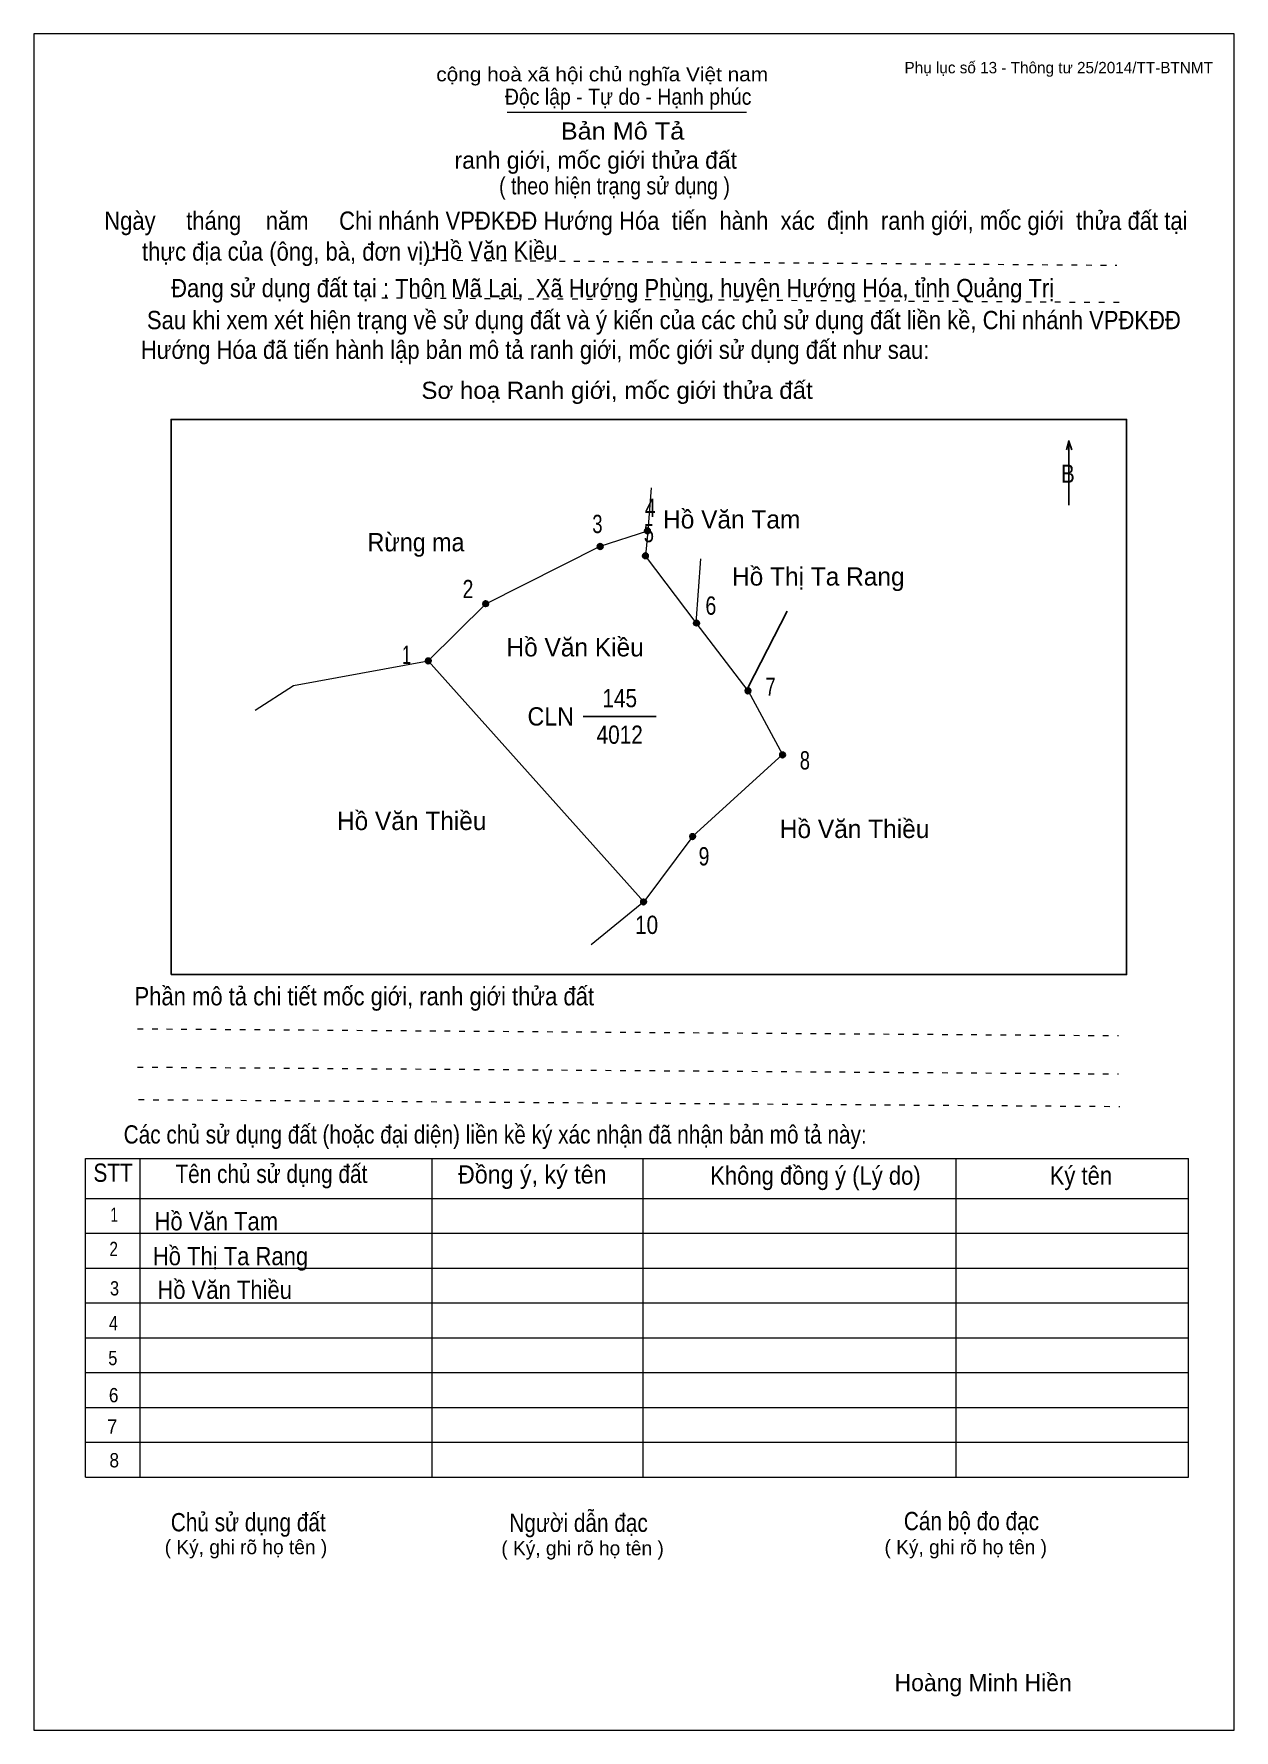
# Model space of a CAD drawing. Header units: centimetres. Extents: x 0 to 21, y 0 to 29.7.
import ezdxf
from ezdxf.enums import TextEntityAlignment as Align

# ---------------------------------------------------------------- set-up
doc = ezdxf.new("R2010")
doc.units = ezdxf.units.CM
doc.header["$LTSCALE"] = 0.13
doc.linetypes.add('DOTTED', pattern=[1.5, 0.3, -1.2])
for name, color, linetype, lineweight in [('1', 7, 'Continuous', 13), ('32', 7, 'Continuous', 25), ('33', 7, 'Continuous', 25), ('6', 7, 'Continuous', 13), ('62', 7, 'Continuous', 13)]:
    doc.layers.add(name, color=color, linetype=linetype, lineweight=lineweight)
doc.layers.add('34', color=7, linetype='Continuous')
doc.layers.add('63', color=7, linetype='Continuous')

msp = doc.modelspace()

# ---------------------------------------------------------------- hatches: boundary and pattern name
at = {"layer": '32'}
for points in [[(10.7848, 21.0004, 1), (10.6848, 21.0004, 1)], [(9.9577, 20.7249, 1), (9.8577, 20.7249, 1)], [(10.7504, 20.5625, 1), (10.6504, 20.5625, 1)], [(7.9544, 19.7233, 1), (7.8544, 19.7233, 1)], [(11.6433, 19.3848, 1), (11.5433, 19.3848, 1)], [(6.9506, 18.7216, 1), (6.8506, 18.7216, 1)], [(12.5448, 18.1957, 1), (12.4448, 18.1957, 1)], [(13.1501, 17.076, 1), (13.0501, 17.076, 1)], [(11.5761, 15.6451, 1), (11.4761, 15.6451, 1)], [(10.7175, 14.5004, 1), (10.6175, 14.5004, 1)]]:
    msp.add_hatch(color=256, dxfattribs=at).paths.add_polyline_path(points)

# ---------------------------------------------------------------- linework, layer by layer
at = {"layer": '1', "lineweight": 25}
msp.add_line((12.49, 18.25), (13.18, 19.59), dxfattribs=at)
at = {"layer": '1'}
msp.add_lwpolyline([(21, 0), (21, 29.7), (0, 29.7), (0, 0)], close=True, dxfattribs=at)
at = {"layer": '32'}
for centre in [(10.7348, 21.0004), (9.9077, 20.7249), (10.7004, 20.5625), (7.9044, 19.7233), (11.5933, 19.3848), (6.9006, 18.7216), (12.4948, 18.1957), (13.1001, 17.076), (11.5261, 15.6451), (10.6675, 14.5004)]:
    msp.add_circle(centre, 0.05, dxfattribs=at)
at = {"layer": '33'}
msp.add_line((9.61, 17.75), (10.89, 17.75), dxfattribs=at)
at = {"layer": '6'}
for p, q in [((10.8, 21.75), (10.74, 21)), ((10.74, 21), (10.7, 20.56)), ((11.59, 19.39), (11.67, 20.51)), ((10.67, 14.5), (6.9, 18.72)), ((10.67, 14.5), (9.75, 13.75))]:
    msp.add_line(p, q, dxfattribs=at)
for points in [[(6.9, 18.72), (7.91, 19.72), (9.91, 20.73), (10.74, 21)], [(12.5, 18.2), (11.59, 19.39), (10.7, 20.56)], [(3.87, 17.86), (4.54, 18.29), (6.9, 18.72)], [(12.5, 18.2), (13.1, 17.08), (11.53, 15.65), (10.67, 14.5)]]:
    msp.add_lwpolyline(points, dxfattribs=at)
at = {"layer": '62'}
for p, q in [((8.28, 28.33), (12.47, 28.33)), ((0.9, 10.01), (20.2, 10.01)), ((0.9, 4.43), (0.9, 10.01)), ((1.86, 4.43), (1.86, 10.01)), ((6.97, 4.43), (6.97, 9.99)), ((10.66, 4.43), (10.66, 9.99)), ((16.14, 4.43), (16.14, 10.01)), ((20.2, 4.43), (20.2, 10.01)), ((0.9, 9.31), (20.2, 9.31)), ((0.9, 8.7), (20.2, 8.7)), ((0.9, 8.09), (20.2, 8.09)), ((0.9, 7.48), (20.2, 7.48)), ((0.9, 6.87), (20.2, 6.87)), ((0.9, 6.26), (20.2, 6.26)), ((0.9, 5.65), (20.2, 5.65)), ((0.9, 5.04), (20.2, 5.04)), ((0.9, 4.43), (20.2, 4.43))]:
    msp.add_line(p, q, dxfattribs=at)
at = {"layer": '62', "linetype": 'DOTTED'}
for p, q in [((6.89, 25.74), (18.95, 25.65)), ((6.09, 25.08), (19.04, 25)), ((1.81, 12.28), (18.98, 12.16)), ((1.81, 11.61), (18.98, 11.49)), ((1.83, 11.04), (19, 10.92))]:
    msp.add_line(p, q, dxfattribs=at)
at = {"layer": '62', "lineweight": 25}
for p, q in [((18.11, 22.58), (18.11, 21.45)), ((18.11, 22.57), (18.07, 22.42)), ((18.11, 22.57), (18.16, 22.42))]:
    msp.add_line(p, q, dxfattribs=at)
msp.add_lwpolyline([(2.4, 13.23), (19.12, 13.23), (19.12, 22.95), (2.4, 22.95)], close=True, dxfattribs=at)

# ---------------------------------------------------------------- texts
at = {"layer": '32'}
for s, width, p in [('4', 0.8, (10.785, 21.24)), ('3', 0.75, (9.86, 20.96)), ('5', 0.75, (10.76, 20.8)), ('2', 0.8, (7.595, 19.82)), ('6', 0.8, (11.845, 19.53)), ('1', 0.65, (6.52, 18.67)), ('7', 0.75, (12.89, 18.11)), ('8', 0.75, (13.49, 16.82)), ('9', 0.8, (11.725, 15.14)), ('10', 0.85, (10.72, 13.94))]:
    msp.add_text(s, height=0.32, dxfattribs=dict(at, width=width)).set_placement(p, align=Align.CENTER)
at = {"layer": '33'}
for s, p in [('Hồ Văn Tam', (12.21, 21.04)), ('Hồ Thị Ta Rang', (13.725, 20.04)), ('Hồ Văn Kiều', (9.47, 18.8)), ('Hồ Văn Thiều', (6.61, 15.76)), ('Hồ Văn Thiều', (14.36, 15.62))]:
    msp.add_text(s, height=0.32, dxfattribs=at).set_placement(p, align=Align.CENTER)
for s, width, p in [('Rừng ma', 0.95, (6.685, 20.64)), ('145', 0.85, (10.25, 17.91)), ('4012', 0.85, (10.25, 17.27))]:
    msp.add_text(s, height=0.32, dxfattribs=dict(at, width=width)).set_placement(p, align=Align.CENTER)
at = {"layer": '33', "width": 0.95}
msp.add_text('CLN', height=0.32, dxfattribs=at).set_placement((9.45, 17.59), align=Align.RIGHT)
at = {"layer": '34', "width": 0.9}
for s, p in [('Hồ Văn Kiều', (7, 25.75)), ('Hồ Văn Tam', (2.11, 8.75)), ('Hồ Thị Ta Rang', (2.08, 8.14)), ('Hồ Văn Thiều', (2.16, 7.55))]:
    msp.add_text(s, height=0.32, dxfattribs=at).set_placement(p)
at = {"layer": '62'}
for s, height, width, p in [('cộng hoà xã hội chủ nghĩa Việt nam', 0.2474, 1.1, (7.04, 28.87)), ('Độc lập - Tự do - Hạnh phúc', 0.2828, 0.9, (8.24, 28.46)), ('Bản Mô Tả', 0.3, 1.1, (9.22, 27.85)), ('( theo hiện trạng sử dụng )', 0.3, 0.85, (8.14, 26.89)), ('Ngày     tháng    năm     Chi nhánh VPĐKĐĐ Hướng Hóa  tiến  hành  xác  định  ranh giới, mốc giới  thửa đất tại ', 0.32, 0.9, (1.23, 26.27)), ('thực địa của (ông, bà, đơn vị): ', 0.32, 0.9, (1.89, 25.73)), ('Đang sử dụng đất tại : Thôn Mã Lai,  Xã Hướng Phùng, huyện Hướng Hóa, tỉnh Quảng Trị', 0.32, 0.9, (2.4, 25.09)), (' Sau khi xem xét hiện trạng về sử dụng đất và ý kiến của các chủ sử dụng đất liền kề, Chi nhánh VPĐKĐĐ ', 0.32, 0.9, (1.87, 24.53)), ('Hướng Hóa đã tiến hành lập bản mô tả ranh giới, mốc giới sử dụng đất như sau:', 0.32, 0.9, (1.87, 24.01)), ('Sơ hoạ Ranh giới, mốc giới thửa đất', 0.3, 1.05, (6.78, 23.31)), ('B', 0.32, 0.85, (17.97, 21.84)), ('Phần mô tả chi tiết mốc giới, ranh giới thửa đất ', 0.32, 0.9, (1.76, 12.69)), ('Các chủ sử dụng đất (hoặc đại diện) liền kề ký xác nhận đã nhận bản mô tả này:', 0.32, 0.85, (1.57, 10.27))]:
    msp.add_text(s, height=height, dxfattribs=dict(at, width=width)).set_placement(p)
msp.add_text('ranh giới, mốc giới thửa đất', height=0.3, dxfattribs=at).set_placement((7.36, 27.34))
for s, height, width, p in [('STT', 0.32, 0.85, (1.385, 9.6)), ('Tên chủ sử dụng đất', 0.32, 0.85, (4.155, 9.58)), ('Đồng ý, ký tên', 0.32, 0.95, (8.72, 9.57)), ('Không đồng ý (Lý do)', 0.32, 0.9, (13.675, 9.55)), ('Ký tên', 0.32, 0.9, (18.32, 9.55)), ('1', 0.25, 0.7, (1.405, 8.9)), ('2', 0.25, 0.8, (1.395, 8.3)), ('3', 0.25, 0.85, (1.41, 7.61)), ('4', 0.25, 0.85, (1.39, 7)), ('5', 0.25, 0.85, (1.38, 6.39)), ('6', 0.25, 0.9, (1.395, 5.74)), ('7', 0.25, 0.95, (1.37, 5.19)), ('8', 0.25, 0.9, (1.405, 4.6)), ('Người dẫn đạc', 0.32, 0.85, (9.53, 3.47)), ('Chủ sử dụng đất', 0.32, 0.85, (3.75, 3.48)), ('Cán bộ đo đạc', 0.32, 0.85, (16.405, 3.5))]:
    msp.add_text(s, height=height, dxfattribs=dict(at, width=width)).set_placement(p, align=Align.CENTER)
for p in [(3.71, 3.08), (9.6, 3.06), (16.305, 3.08)]:
    msp.add_text('( Ký, ghi rõ họ tên )', height=0.25, dxfattribs=at).set_placement(p, align=Align.CENTER)
at = {"layer": '63'}
msp.add_text('Phụ lục số 13 - Thông tư 25/2014/TT-BTNMT', height=0.2, dxfattribs=at).set_placement((20.63, 29.01), align=Align.RIGHT)
msp.add_text('Hoàng Minh Hiền', height=0.3, dxfattribs=at).set_placement((16.61, 0.68), align=Align.CENTER)

doc.saveas('drawing.dxf')
